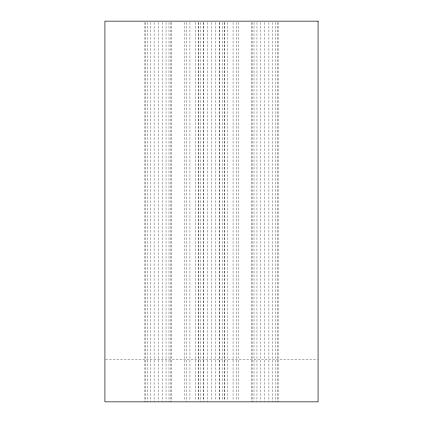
<?xml version="1.0" encoding="UTF-8"?>
<svg xmlns="http://www.w3.org/2000/svg" width="423" height="423" viewBox="0 0 423 423"><rect width="100%" height="100%" fill="white"/><g stroke="black" fill="none" stroke-linecap="round" stroke-linejoin="round"><path stroke-width="0.32" stroke-dasharray="2.12 1.59" d="M105.576 359.55L317.424 359.55M278.112 22.472L278.112 401.85M277.462 22.472L277.462 401.85M275.569 22.472L275.569 401.85M272.624 22.472L272.624 401.85M268.906 22.472L268.906 401.85M264.793 22.472L264.793 401.85M260.674 22.472L260.674 401.85M256.962 22.472L256.962 401.85M254.012 22.472L254.012 401.85M252.119 22.472L252.119 401.85M251.468 22.472L251.468 401.85M238.144 22.472L238.144 400.549M236.843 22.472L236.843 400.549M233.057 22.472L233.057 400.549M227.162 22.472L227.162 400.549M224.825 22.472L224.825 400.549M224.169 22.472L224.169 400.549M222.276 22.472L222.276 400.549M219.733 22.472L219.733 400.549M219.331 22.472L219.331 400.549M215.619 22.472L215.619 400.549M211.5 22.472L211.5 400.549M207.381 22.472L207.381 401.85M203.669 22.472L203.669 401.85M203.267 22.472L203.267 400.549M200.724 22.472L200.724 401.85M198.831 22.472L198.831 400.549M198.176 22.472L198.176 400.549M195.838 22.472L195.838 400.549M189.943 22.472L189.943 400.549M186.157 22.472L186.157 401.85M184.856 22.472L184.856 400.549M171.532 22.472L171.532 401.85M170.881 22.472L170.881 401.85M168.989 22.472L168.989 401.85M166.038 22.472L166.038 401.85M162.326 22.472L162.326 401.85M158.207 22.472L158.207 401.85M154.094 22.472L154.094 401.85M150.376 22.472L150.376 401.85M147.431 22.472L147.431 401.85M145.538 22.472L145.538 401.85M144.888 22.472L144.888 401.85"/><path stroke-width="0.63" d="M318.08 21.15L104.92 21.15L104.92 401.85L318.08 401.85L318.08 21.15"/></g></svg>
